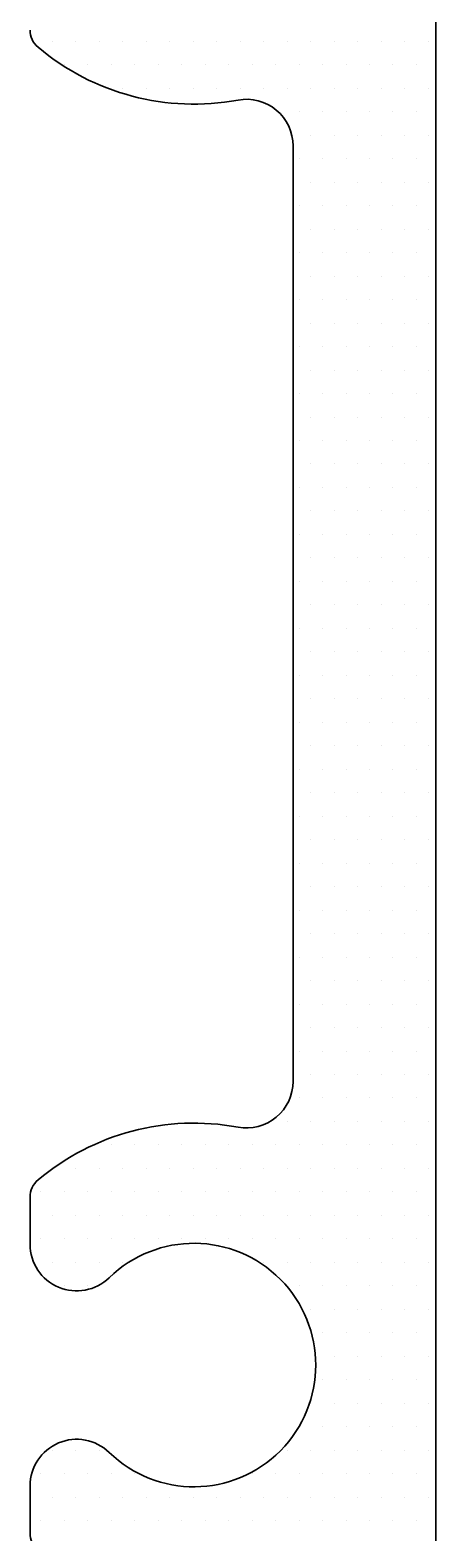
# Model space of a CAD drawing. Header units: inches. Extents: x 3.8 to 36.3, y 0.9 to 43.6.
# Drawn here: x 14.701 to 14.971, y 26.258 to 27.258 of the extents above; entities that cross this region are included whole.
import ezdxf

# ---------------------------------------------------------------- set-up
doc = ezdxf.new("R2010")
doc.units = ezdxf.units.IN
doc.header["$MEASUREMENT"] = 0
doc.layers.add('R-SWTS-DET1', color=1, linetype='Continuous')
doc.layers.add('R-SWTS-PAT1', color=5, linetype='Continuous')

msp = doc.modelspace()

# ---------------------------------------------------------------- linework, layer by layer
at = {"layer": 'R-SWTS-DET1', "lineweight": 30}
for p, q in [((14.97148, 28.2297), (14.97148, 25.8847)), ((14.87648, 27.18096), (14.87648, 26.55848)), ((14.70148, 26.48141), (14.70148, 26.45007)), ((14.70148, 26.28932), (14.70148, 26.25798))]:
    msp.add_line(p, q, dxfattribs=at)
for centre, radius, start, end in [((14.71648, 27.25803), 0.015, 180, 229.92157), ((14.81048, 27.36975), 0.161, 229.92157, 280.50327), ((14.84548, 27.18096), 0.031, 0, 100.50327), ((14.84548, 26.55848), 0.031, 259.49673, 360), ((14.81048, 26.3697), 0.161, 79.49673, 130.07843), ((14.71648, 26.48141), 0.015, 130.07843, 180), ((14.73248, 26.45007), 0.031, 180, 314.14117), ((14.81048, 26.3697), 0.081, 225.85883, 134.14117), ((14.73248, 26.28932), 0.031, 45.85883, 180), ((14.71648, 26.25798), 0.015, 180, 229.92157)]:
    msp.add_arc(centre, radius, start, end, dxfattribs=at)
at = {"layer": 'R-SWTS-PAT1'}
for p, q in [((14.71635, 27.25054), (14.71635, 27.25054)), ((14.73198, 27.25054), (14.73198, 27.25054)), ((14.7476, 27.25054), (14.7476, 27.25054)), ((14.76323, 27.25054), (14.76323, 27.25054)), ((14.77885, 27.25054), (14.77885, 27.25054)), ((14.79448, 27.25054), (14.79448, 27.25054)), ((14.8101, 27.25054), (14.8101, 27.25054)), ((14.82573, 27.25054), (14.82573, 27.25054)), ((14.84135, 27.25054), (14.84135, 27.25054)), ((14.85698, 27.25054), (14.85698, 27.25054)), ((14.8726, 27.25054), (14.8726, 27.25054)), ((14.88823, 27.25054), (14.88823, 27.25054)), ((14.90385, 27.25054), (14.90385, 27.25054)), ((14.91948, 27.25054), (14.91948, 27.25054)), ((14.9351, 27.25054), (14.9351, 27.25054)), ((14.95073, 27.25054), (14.95073, 27.25054)), ((14.96635, 27.25054), (14.96635, 27.25054)), ((14.72416, 27.23492), (14.72416, 27.23492)), ((14.73979, 27.23492), (14.73979, 27.23492)), ((14.75541, 27.23492), (14.75541, 27.23492)), ((14.77104, 27.23492), (14.77104, 27.23492)), ((14.78666, 27.23492), (14.78666, 27.23492)), ((14.80229, 27.23492), (14.80229, 27.23492)), ((14.81791, 27.23492), (14.81791, 27.23492)), ((14.83354, 27.23492), (14.83354, 27.23492)), ((14.84916, 27.23492), (14.84916, 27.23492)), ((14.86479, 27.23492), (14.86479, 27.23492)), ((14.88041, 27.23492), (14.88041, 27.23492)), ((14.89604, 27.23492), (14.89604, 27.23492)), ((14.91166, 27.23492), (14.91166, 27.23492)), ((14.92729, 27.23492), (14.92729, 27.23492)), ((14.94291, 27.23492), (14.94291, 27.23492)), ((14.95854, 27.23492), (14.95854, 27.23492)), ((14.76323, 27.21929), (14.76323, 27.21929)), ((14.77885, 27.21929), (14.77885, 27.21929)), ((14.79448, 27.21929), (14.79448, 27.21929)), ((14.8101, 27.21929), (14.8101, 27.21929)), ((14.82573, 27.21929), (14.82573, 27.21929)), ((14.84135, 27.21929), (14.84135, 27.21929)), ((14.85698, 27.21929), (14.85698, 27.21929)), ((14.8726, 27.21929), (14.8726, 27.21929)), ((14.88823, 27.21929), (14.88823, 27.21929)), ((14.90385, 27.21929), (14.90385, 27.21929)), ((14.91948, 27.21929), (14.91948, 27.21929)), ((14.9351, 27.21929), (14.9351, 27.21929)), ((14.95073, 27.21929), (14.95073, 27.21929)), ((14.96635, 27.21929), (14.96635, 27.21929)), ((14.88041, 27.20367), (14.88041, 27.20367)), ((14.89604, 27.20367), (14.89604, 27.20367)), ((14.91166, 27.20367), (14.91166, 27.20367)), ((14.92729, 27.20367), (14.92729, 27.20367)), ((14.94291, 27.20367), (14.94291, 27.20367)), ((14.95854, 27.20367), (14.95854, 27.20367)), ((14.88823, 27.18804), (14.88823, 27.18804)), ((14.90385, 27.18804), (14.90385, 27.18804)), ((14.91948, 27.18804), (14.91948, 27.18804)), ((14.9351, 27.18804), (14.9351, 27.18804)), ((14.95073, 27.18804), (14.95073, 27.18804)), ((14.96635, 27.18804), (14.96635, 27.18804)), ((14.88041, 27.17242), (14.88041, 27.17242)), ((14.89604, 27.17242), (14.89604, 27.17242)), ((14.91166, 27.17242), (14.91166, 27.17242)), ((14.92729, 27.17242), (14.92729, 27.17242)), ((14.94291, 27.17242), (14.94291, 27.17242)), ((14.95854, 27.17242), (14.95854, 27.17242)), ((14.88823, 27.15679), (14.88823, 27.15679)), ((14.90385, 27.15679), (14.90385, 27.15679)), ((14.91948, 27.15679), (14.91948, 27.15679)), ((14.9351, 27.15679), (14.9351, 27.15679)), ((14.95073, 27.15679), (14.95073, 27.15679)), ((14.96635, 27.15679), (14.96635, 27.15679)), ((14.88041, 27.14117), (14.88041, 27.14117)), ((14.89604, 27.14117), (14.89604, 27.14117)), ((14.91166, 27.14117), (14.91166, 27.14117)), ((14.92729, 27.14117), (14.92729, 27.14117)), ((14.94291, 27.14117), (14.94291, 27.14117)), ((14.95854, 27.14117), (14.95854, 27.14117)), ((14.88823, 27.12554), (14.88823, 27.12554)), ((14.90385, 27.12554), (14.90385, 27.12554)), ((14.91948, 27.12554), (14.91948, 27.12554)), ((14.9351, 27.12554), (14.9351, 27.12554)), ((14.95073, 27.12554), (14.95073, 27.12554)), ((14.96635, 27.12554), (14.96635, 27.12554)), ((14.88041, 27.10992), (14.88041, 27.10992)), ((14.89604, 27.10992), (14.89604, 27.10992)), ((14.91166, 27.10992), (14.91166, 27.10992)), ((14.92729, 27.10992), (14.92729, 27.10992)), ((14.94291, 27.10992), (14.94291, 27.10992)), ((14.95854, 27.10992), (14.95854, 27.10992)), ((14.88823, 27.09429), (14.88823, 27.09429)), ((14.90385, 27.09429), (14.90385, 27.09429)), ((14.91948, 27.09429), (14.91948, 27.09429)), ((14.9351, 27.09429), (14.9351, 27.09429)), ((14.95073, 27.09429), (14.95073, 27.09429)), ((14.96635, 27.09429), (14.96635, 27.09429)), ((14.88041, 27.07867), (14.88041, 27.07867)), ((14.89604, 27.07867), (14.89604, 27.07867)), ((14.91166, 27.07867), (14.91166, 27.07867)), ((14.92729, 27.07867), (14.92729, 27.07867)), ((14.94291, 27.07867), (14.94291, 27.07867)), ((14.95854, 27.07867), (14.95854, 27.07867)), ((14.88823, 27.06304), (14.88823, 27.06304)), ((14.90385, 27.06304), (14.90385, 27.06304)), ((14.91948, 27.06304), (14.91948, 27.06304)), ((14.9351, 27.06304), (14.9351, 27.06304)), ((14.95073, 27.06304), (14.95073, 27.06304)), ((14.96635, 27.06304), (14.96635, 27.06304)), ((14.88041, 27.04742), (14.88041, 27.04742)), ((14.89604, 27.04742), (14.89604, 27.04742)), ((14.91166, 27.04742), (14.91166, 27.04742)), ((14.92729, 27.04742), (14.92729, 27.04742)), ((14.94291, 27.04742), (14.94291, 27.04742)), ((14.95854, 27.04742), (14.95854, 27.04742)), ((14.88823, 27.03179), (14.88823, 27.03179)), ((14.90385, 27.03179), (14.90385, 27.03179)), ((14.91948, 27.03179), (14.91948, 27.03179)), ((14.9351, 27.03179), (14.9351, 27.03179)), ((14.95073, 27.03179), (14.95073, 27.03179)), ((14.96635, 27.03179), (14.96635, 27.03179)), ((14.88041, 27.01617), (14.88041, 27.01617)), ((14.89604, 27.01617), (14.89604, 27.01617)), ((14.91166, 27.01617), (14.91166, 27.01617)), ((14.92729, 27.01617), (14.92729, 27.01617)), ((14.94291, 27.01617), (14.94291, 27.01617)), ((14.95854, 27.01617), (14.95854, 27.01617)), ((14.88823, 27.00054), (14.88823, 27.00054)), ((14.90385, 27.00054), (14.90385, 27.00054)), ((14.91948, 27.00054), (14.91948, 27.00054)), ((14.9351, 27.00054), (14.9351, 27.00054)), ((14.95073, 27.00054), (14.95073, 27.00054)), ((14.96635, 27.00054), (14.96635, 27.00054)), ((14.88041, 26.98492), (14.88041, 26.98492)), ((14.89604, 26.98492), (14.89604, 26.98492)), ((14.91166, 26.98492), (14.91166, 26.98492)), ((14.92729, 26.98492), (14.92729, 26.98492)), ((14.94291, 26.98492), (14.94291, 26.98492)), ((14.95854, 26.98492), (14.95854, 26.98492)), ((14.88823, 26.96929), (14.88823, 26.96929)), ((14.90385, 26.96929), (14.90385, 26.96929)), ((14.91948, 26.96929), (14.91948, 26.96929)), ((14.9351, 26.96929), (14.9351, 26.96929)), ((14.95073, 26.96929), (14.95073, 26.96929)), ((14.96635, 26.96929), (14.96635, 26.96929)), ((14.88041, 26.95367), (14.88041, 26.95367)), ((14.89604, 26.95367), (14.89604, 26.95367)), ((14.91166, 26.95367), (14.91166, 26.95367)), ((14.92729, 26.95367), (14.92729, 26.95367)), ((14.94291, 26.95367), (14.94291, 26.95367)), ((14.95854, 26.95367), (14.95854, 26.95367)), ((14.88823, 26.93804), (14.88823, 26.93804)), ((14.90385, 26.93804), (14.90385, 26.93804)), ((14.91948, 26.93804), (14.91948, 26.93804)), ((14.9351, 26.93804), (14.9351, 26.93804)), ((14.95073, 26.93804), (14.95073, 26.93804)), ((14.96635, 26.93804), (14.96635, 26.93804)), ((14.88041, 26.92242), (14.88041, 26.92242)), ((14.89604, 26.92242), (14.89604, 26.92242)), ((14.91166, 26.92242), (14.91166, 26.92242)), ((14.92729, 26.92242), (14.92729, 26.92242)), ((14.94291, 26.92242), (14.94291, 26.92242)), ((14.95854, 26.92242), (14.95854, 26.92242)), ((14.88823, 26.90679), (14.88823, 26.90679)), ((14.90385, 26.90679), (14.90385, 26.90679)), ((14.91948, 26.90679), (14.91948, 26.90679)), ((14.9351, 26.90679), (14.9351, 26.90679)), ((14.95073, 26.90679), (14.95073, 26.90679)), ((14.96635, 26.90679), (14.96635, 26.90679)), ((14.88041, 26.89117), (14.88041, 26.89117)), ((14.89604, 26.89117), (14.89604, 26.89117)), ((14.91166, 26.89117), (14.91166, 26.89117)), ((14.92729, 26.89117), (14.92729, 26.89117)), ((14.94291, 26.89117), (14.94291, 26.89117)), ((14.95854, 26.89117), (14.95854, 26.89117)), ((14.88823, 26.87554), (14.88823, 26.87554)), ((14.90385, 26.87554), (14.90385, 26.87554)), ((14.91948, 26.87554), (14.91948, 26.87554)), ((14.9351, 26.87554), (14.9351, 26.87554)), ((14.95073, 26.87554), (14.95073, 26.87554)), ((14.96635, 26.87554), (14.96635, 26.87554)), ((14.88041, 26.85992), (14.88041, 26.85992)), ((14.89604, 26.85992), (14.89604, 26.85992)), ((14.91166, 26.85992), (14.91166, 26.85992)), ((14.92729, 26.85992), (14.92729, 26.85992)), ((14.94291, 26.85992), (14.94291, 26.85992)), ((14.95854, 26.85992), (14.95854, 26.85992)), ((14.88823, 26.84429), (14.88823, 26.84429)), ((14.90385, 26.84429), (14.90385, 26.84429)), ((14.91948, 26.84429), (14.91948, 26.84429)), ((14.9351, 26.84429), (14.9351, 26.84429)), ((14.95073, 26.84429), (14.95073, 26.84429)), ((14.96635, 26.84429), (14.96635, 26.84429)), ((14.88041, 26.82867), (14.88041, 26.82867)), ((14.89604, 26.82867), (14.89604, 26.82867)), ((14.91166, 26.82867), (14.91166, 26.82867)), ((14.92729, 26.82867), (14.92729, 26.82867)), ((14.94291, 26.82867), (14.94291, 26.82867)), ((14.95854, 26.82867), (14.95854, 26.82867)), ((14.88823, 26.81304), (14.88823, 26.81304)), ((14.90385, 26.81304), (14.90385, 26.81304)), ((14.91948, 26.81304), (14.91948, 26.81304)), ((14.9351, 26.81304), (14.9351, 26.81304)), ((14.95073, 26.81304), (14.95073, 26.81304)), ((14.96635, 26.81304), (14.96635, 26.81304)), ((14.88041, 26.79742), (14.88041, 26.79742)), ((14.89604, 26.79742), (14.89604, 26.79742)), ((14.91166, 26.79742), (14.91166, 26.79742)), ((14.92729, 26.79742), (14.92729, 26.79742)), ((14.94291, 26.79742), (14.94291, 26.79742)), ((14.95854, 26.79742), (14.95854, 26.79742)), ((14.88823, 26.78179), (14.88823, 26.78179)), ((14.90385, 26.78179), (14.90385, 26.78179)), ((14.91948, 26.78179), (14.91948, 26.78179)), ((14.9351, 26.78179), (14.9351, 26.78179)), ((14.95073, 26.78179), (14.95073, 26.78179)), ((14.96635, 26.78179), (14.96635, 26.78179)), ((14.88041, 26.76617), (14.88041, 26.76617)), ((14.89604, 26.76617), (14.89604, 26.76617)), ((14.91166, 26.76617), (14.91166, 26.76617)), ((14.92729, 26.76617), (14.92729, 26.76617)), ((14.94291, 26.76617), (14.94291, 26.76617)), ((14.95854, 26.76617), (14.95854, 26.76617)), ((14.88823, 26.75054), (14.88823, 26.75054)), ((14.90385, 26.75054), (14.90385, 26.75054)), ((14.91948, 26.75054), (14.91948, 26.75054)), ((14.9351, 26.75054), (14.9351, 26.75054)), ((14.95073, 26.75054), (14.95073, 26.75054)), ((14.96635, 26.75054), (14.96635, 26.75054)), ((14.88041, 26.73492), (14.88041, 26.73492)), ((14.89604, 26.73492), (14.89604, 26.73492)), ((14.91166, 26.73492), (14.91166, 26.73492)), ((14.92729, 26.73492), (14.92729, 26.73492)), ((14.94291, 26.73492), (14.94291, 26.73492)), ((14.95854, 26.73492), (14.95854, 26.73492)), ((14.88823, 26.71929), (14.88823, 26.71929)), ((14.90385, 26.71929), (14.90385, 26.71929)), ((14.91948, 26.71929), (14.91948, 26.71929)), ((14.9351, 26.71929), (14.9351, 26.71929)), ((14.95073, 26.71929), (14.95073, 26.71929)), ((14.96635, 26.71929), (14.96635, 26.71929)), ((14.88041, 26.70367), (14.88041, 26.70367)), ((14.89604, 26.70367), (14.89604, 26.70367)), ((14.91166, 26.70367), (14.91166, 26.70367)), ((14.92729, 26.70367), (14.92729, 26.70367)), ((14.94291, 26.70367), (14.94291, 26.70367)), ((14.95854, 26.70367), (14.95854, 26.70367)), ((14.88823, 26.68804), (14.88823, 26.68804)), ((14.90385, 26.68804), (14.90385, 26.68804)), ((14.91948, 26.68804), (14.91948, 26.68804)), ((14.9351, 26.68804), (14.9351, 26.68804)), ((14.95073, 26.68804), (14.95073, 26.68804)), ((14.96635, 26.68804), (14.96635, 26.68804)), ((14.88041, 26.67242), (14.88041, 26.67242)), ((14.89604, 26.67242), (14.89604, 26.67242)), ((14.91166, 26.67242), (14.91166, 26.67242)), ((14.92729, 26.67242), (14.92729, 26.67242)), ((14.94291, 26.67242), (14.94291, 26.67242)), ((14.95854, 26.67242), (14.95854, 26.67242)), ((14.88823, 26.65679), (14.88823, 26.65679)), ((14.90385, 26.65679), (14.90385, 26.65679)), ((14.91948, 26.65679), (14.91948, 26.65679)), ((14.9351, 26.65679), (14.9351, 26.65679)), ((14.95073, 26.65679), (14.95073, 26.65679)), ((14.96635, 26.65679), (14.96635, 26.65679)), ((14.88041, 26.64117), (14.88041, 26.64117)), ((14.89604, 26.64117), (14.89604, 26.64117)), ((14.91166, 26.64117), (14.91166, 26.64117)), ((14.92729, 26.64117), (14.92729, 26.64117)), ((14.94291, 26.64117), (14.94291, 26.64117)), ((14.95854, 26.64117), (14.95854, 26.64117)), ((14.88823, 26.62554), (14.88823, 26.62554)), ((14.90385, 26.62554), (14.90385, 26.62554)), ((14.91948, 26.62554), (14.91948, 26.62554)), ((14.9351, 26.62554), (14.9351, 26.62554)), ((14.95073, 26.62554), (14.95073, 26.62554)), ((14.96635, 26.62554), (14.96635, 26.62554)), ((14.88041, 26.60992), (14.88041, 26.60992)), ((14.89604, 26.60992), (14.89604, 26.60992)), ((14.91166, 26.60992), (14.91166, 26.60992)), ((14.92729, 26.60992), (14.92729, 26.60992)), ((14.94291, 26.60992), (14.94291, 26.60992)), ((14.95854, 26.60992), (14.95854, 26.60992)), ((14.88823, 26.59429), (14.88823, 26.59429)), ((14.90385, 26.59429), (14.90385, 26.59429)), ((14.91948, 26.59429), (14.91948, 26.59429)), ((14.9351, 26.59429), (14.9351, 26.59429)), ((14.95073, 26.59429), (14.95073, 26.59429)), ((14.96635, 26.59429), (14.96635, 26.59429)), ((14.88041, 26.57867), (14.88041, 26.57867)), ((14.89604, 26.57867), (14.89604, 26.57867)), ((14.91166, 26.57867), (14.91166, 26.57867)), ((14.92729, 26.57867), (14.92729, 26.57867)), ((14.94291, 26.57867), (14.94291, 26.57867)), ((14.95854, 26.57867), (14.95854, 26.57867)), ((14.88823, 26.56304), (14.88823, 26.56304)), ((14.90385, 26.56304), (14.90385, 26.56304)), ((14.91948, 26.56304), (14.91948, 26.56304)), ((14.9351, 26.56304), (14.9351, 26.56304)), ((14.95073, 26.56304), (14.95073, 26.56304)), ((14.96635, 26.56304), (14.96635, 26.56304)), ((14.88041, 26.54742), (14.88041, 26.54742)), ((14.89604, 26.54742), (14.89604, 26.54742)), ((14.91166, 26.54742), (14.91166, 26.54742)), ((14.92729, 26.54742), (14.92729, 26.54742)), ((14.94291, 26.54742), (14.94291, 26.54742)), ((14.95854, 26.54742), (14.95854, 26.54742)), ((14.8726, 26.53179), (14.8726, 26.53179)), ((14.88823, 26.53179), (14.88823, 26.53179)), ((14.90385, 26.53179), (14.90385, 26.53179)), ((14.91948, 26.53179), (14.91948, 26.53179)), ((14.9351, 26.53179), (14.9351, 26.53179)), ((14.95073, 26.53179), (14.95073, 26.53179)), ((14.96635, 26.53179), (14.96635, 26.53179)), ((14.75541, 26.51617), (14.75541, 26.51617)), ((14.77104, 26.51617), (14.77104, 26.51617)), ((14.78666, 26.51617), (14.78666, 26.51617)), ((14.80229, 26.51617), (14.80229, 26.51617)), ((14.81791, 26.51617), (14.81791, 26.51617)), ((14.83354, 26.51617), (14.83354, 26.51617)), ((14.84916, 26.51617), (14.84916, 26.51617)), ((14.86479, 26.51617), (14.86479, 26.51617)), ((14.88041, 26.51617), (14.88041, 26.51617)), ((14.89604, 26.51617), (14.89604, 26.51617)), ((14.91166, 26.51617), (14.91166, 26.51617)), ((14.92729, 26.51617), (14.92729, 26.51617)), ((14.94291, 26.51617), (14.94291, 26.51617)), ((14.95854, 26.51617), (14.95854, 26.51617)), ((14.73198, 26.50054), (14.73198, 26.50054)), ((14.7476, 26.50054), (14.7476, 26.50054)), ((14.76323, 26.50054), (14.76323, 26.50054)), ((14.77885, 26.50054), (14.77885, 26.50054)), ((14.79448, 26.50054), (14.79448, 26.50054)), ((14.8101, 26.50054), (14.8101, 26.50054)), ((14.82573, 26.50054), (14.82573, 26.50054)), ((14.84135, 26.50054), (14.84135, 26.50054)), ((14.85698, 26.50054), (14.85698, 26.50054)), ((14.8726, 26.50054), (14.8726, 26.50054)), ((14.88823, 26.50054), (14.88823, 26.50054)), ((14.90385, 26.50054), (14.90385, 26.50054)), ((14.91948, 26.50054), (14.91948, 26.50054)), ((14.9351, 26.50054), (14.9351, 26.50054)), ((14.95073, 26.50054), (14.95073, 26.50054)), ((14.96635, 26.50054), (14.96635, 26.50054)), ((14.70854, 26.48492), (14.70854, 26.48492)), ((14.72416, 26.48492), (14.72416, 26.48492)), ((14.73979, 26.48492), (14.73979, 26.48492)), ((14.75541, 26.48492), (14.75541, 26.48492)), ((14.77104, 26.48492), (14.77104, 26.48492)), ((14.78666, 26.48492), (14.78666, 26.48492)), ((14.80229, 26.48492), (14.80229, 26.48492)), ((14.81791, 26.48492), (14.81791, 26.48492)), ((14.83354, 26.48492), (14.83354, 26.48492)), ((14.84916, 26.48492), (14.84916, 26.48492)), ((14.86479, 26.48492), (14.86479, 26.48492)), ((14.88041, 26.48492), (14.88041, 26.48492)), ((14.89604, 26.48492), (14.89604, 26.48492)), ((14.91166, 26.48492), (14.91166, 26.48492)), ((14.92729, 26.48492), (14.92729, 26.48492)), ((14.94291, 26.48492), (14.94291, 26.48492)), ((14.95854, 26.48492), (14.95854, 26.48492)), ((14.71635, 26.46929), (14.71635, 26.46929)), ((14.73198, 26.46929), (14.73198, 26.46929)), ((14.7476, 26.46929), (14.7476, 26.46929)), ((14.76323, 26.46929), (14.76323, 26.46929)), ((14.77885, 26.46929), (14.77885, 26.46929)), ((14.79448, 26.46929), (14.79448, 26.46929)), ((14.8101, 26.46929), (14.8101, 26.46929)), ((14.82573, 26.46929), (14.82573, 26.46929)), ((14.84135, 26.46929), (14.84135, 26.46929)), ((14.85698, 26.46929), (14.85698, 26.46929)), ((14.8726, 26.46929), (14.8726, 26.46929)), ((14.88823, 26.46929), (14.88823, 26.46929)), ((14.90385, 26.46929), (14.90385, 26.46929)), ((14.91948, 26.46929), (14.91948, 26.46929)), ((14.9351, 26.46929), (14.9351, 26.46929)), ((14.95073, 26.46929), (14.95073, 26.46929)), ((14.96635, 26.46929), (14.96635, 26.46929)), ((14.70854, 26.45367), (14.70854, 26.45367)), ((14.72416, 26.45367), (14.72416, 26.45367)), ((14.73979, 26.45367), (14.73979, 26.45367)), ((14.75541, 26.45367), (14.75541, 26.45367)), ((14.77104, 26.45367), (14.77104, 26.45367)), ((14.78666, 26.45367), (14.78666, 26.45367)), ((14.80229, 26.45367), (14.80229, 26.45367)), ((14.81791, 26.45367), (14.81791, 26.45367)), ((14.83354, 26.45367), (14.83354, 26.45367)), ((14.84916, 26.45367), (14.84916, 26.45367)), ((14.86479, 26.45367), (14.86479, 26.45367)), ((14.88041, 26.45367), (14.88041, 26.45367)), ((14.89604, 26.45367), (14.89604, 26.45367)), ((14.91166, 26.45367), (14.91166, 26.45367)), ((14.92729, 26.45367), (14.92729, 26.45367)), ((14.94291, 26.45367), (14.94291, 26.45367)), ((14.95854, 26.45367), (14.95854, 26.45367)), ((14.71635, 26.43804), (14.71635, 26.43804)), ((14.73198, 26.43804), (14.73198, 26.43804)), ((14.7476, 26.43804), (14.7476, 26.43804)), ((14.76323, 26.43804), (14.76323, 26.43804)), ((14.85698, 26.43804), (14.85698, 26.43804)), ((14.8726, 26.43804), (14.8726, 26.43804)), ((14.88823, 26.43804), (14.88823, 26.43804)), ((14.90385, 26.43804), (14.90385, 26.43804)), ((14.91948, 26.43804), (14.91948, 26.43804)), ((14.9351, 26.43804), (14.9351, 26.43804)), ((14.95073, 26.43804), (14.95073, 26.43804)), ((14.96635, 26.43804), (14.96635, 26.43804)), ((14.72416, 26.42242), (14.72416, 26.42242)), ((14.73979, 26.42242), (14.73979, 26.42242)), ((14.88041, 26.42242), (14.88041, 26.42242)), ((14.89604, 26.42242), (14.89604, 26.42242)), ((14.91166, 26.42242), (14.91166, 26.42242)), ((14.92729, 26.42242), (14.92729, 26.42242)), ((14.94291, 26.42242), (14.94291, 26.42242)), ((14.95854, 26.42242), (14.95854, 26.42242)), ((14.88823, 26.40679), (14.88823, 26.40679)), ((14.90385, 26.40679), (14.90385, 26.40679)), ((14.91948, 26.40679), (14.91948, 26.40679)), ((14.9351, 26.40679), (14.9351, 26.40679)), ((14.95073, 26.40679), (14.95073, 26.40679)), ((14.96635, 26.40679), (14.96635, 26.40679)), ((14.89604, 26.39117), (14.89604, 26.39117)), ((14.91166, 26.39117), (14.91166, 26.39117)), ((14.92729, 26.39117), (14.92729, 26.39117)), ((14.94291, 26.39117), (14.94291, 26.39117)), ((14.95854, 26.39117), (14.95854, 26.39117)), ((14.90385, 26.37554), (14.90385, 26.37554)), ((14.91948, 26.37554), (14.91948, 26.37554)), ((14.9351, 26.37554), (14.9351, 26.37554)), ((14.95073, 26.37554), (14.95073, 26.37554)), ((14.96635, 26.37554), (14.96635, 26.37554)), ((14.89604, 26.35992), (14.89604, 26.35992)), ((14.91166, 26.35992), (14.91166, 26.35992)), ((14.92729, 26.35992), (14.92729, 26.35992)), ((14.94291, 26.35992), (14.94291, 26.35992)), ((14.95854, 26.35992), (14.95854, 26.35992)), ((14.88823, 26.34429), (14.88823, 26.34429)), ((14.90385, 26.34429), (14.90385, 26.34429)), ((14.91948, 26.34429), (14.91948, 26.34429)), ((14.9351, 26.34429), (14.9351, 26.34429)), ((14.95073, 26.34429), (14.95073, 26.34429)), ((14.96635, 26.34429), (14.96635, 26.34429)), ((14.88041, 26.32867), (14.88041, 26.32867)), ((14.89604, 26.32867), (14.89604, 26.32867)), ((14.91166, 26.32867), (14.91166, 26.32867)), ((14.92729, 26.32867), (14.92729, 26.32867)), ((14.94291, 26.32867), (14.94291, 26.32867)), ((14.95854, 26.32867), (14.95854, 26.32867)), ((14.71635, 26.31304), (14.71635, 26.31304)), ((14.73198, 26.31304), (14.73198, 26.31304)), ((14.7476, 26.31304), (14.7476, 26.31304)), ((14.8726, 26.31304), (14.8726, 26.31304)), ((14.88823, 26.31304), (14.88823, 26.31304)), ((14.90385, 26.31304), (14.90385, 26.31304)), ((14.91948, 26.31304), (14.91948, 26.31304)), ((14.9351, 26.31304), (14.9351, 26.31304)), ((14.95073, 26.31304), (14.95073, 26.31304)), ((14.96635, 26.31304), (14.96635, 26.31304)), ((14.70854, 26.29742), (14.70854, 26.29742)), ((14.72416, 26.29742), (14.72416, 26.29742)), ((14.73979, 26.29742), (14.73979, 26.29742)), ((14.75541, 26.29742), (14.75541, 26.29742)), ((14.77104, 26.29742), (14.77104, 26.29742)), ((14.84916, 26.29742), (14.84916, 26.29742)), ((14.86479, 26.29742), (14.86479, 26.29742)), ((14.88041, 26.29742), (14.88041, 26.29742)), ((14.89604, 26.29742), (14.89604, 26.29742)), ((14.91166, 26.29742), (14.91166, 26.29742)), ((14.92729, 26.29742), (14.92729, 26.29742)), ((14.94291, 26.29742), (14.94291, 26.29742)), ((14.95854, 26.29742), (14.95854, 26.29742)), ((14.71635, 26.28179), (14.71635, 26.28179)), ((14.73198, 26.28179), (14.73198, 26.28179)), ((14.7476, 26.28179), (14.7476, 26.28179)), ((14.76323, 26.28179), (14.76323, 26.28179)), ((14.77885, 26.28179), (14.77885, 26.28179)), ((14.79448, 26.28179), (14.79448, 26.28179)), ((14.8101, 26.28179), (14.8101, 26.28179)), ((14.82573, 26.28179), (14.82573, 26.28179)), ((14.84135, 26.28179), (14.84135, 26.28179)), ((14.85698, 26.28179), (14.85698, 26.28179)), ((14.8726, 26.28179), (14.8726, 26.28179)), ((14.88823, 26.28179), (14.88823, 26.28179)), ((14.90385, 26.28179), (14.90385, 26.28179)), ((14.91948, 26.28179), (14.91948, 26.28179)), ((14.9351, 26.28179), (14.9351, 26.28179)), ((14.95073, 26.28179), (14.95073, 26.28179)), ((14.96635, 26.28179), (14.96635, 26.28179)), ((14.70854, 26.26617), (14.70854, 26.26617)), ((14.72416, 26.26617), (14.72416, 26.26617)), ((14.73979, 26.26617), (14.73979, 26.26617)), ((14.75541, 26.26617), (14.75541, 26.26617)), ((14.77104, 26.26617), (14.77104, 26.26617)), ((14.78666, 26.26617), (14.78666, 26.26617)), ((14.80229, 26.26617), (14.80229, 26.26617)), ((14.81791, 26.26617), (14.81791, 26.26617)), ((14.83354, 26.26617), (14.83354, 26.26617)), ((14.84916, 26.26617), (14.84916, 26.26617)), ((14.86479, 26.26617), (14.86479, 26.26617)), ((14.88041, 26.26617), (14.88041, 26.26617)), ((14.89604, 26.26617), (14.89604, 26.26617)), ((14.91166, 26.26617), (14.91166, 26.26617)), ((14.92729, 26.26617), (14.92729, 26.26617)), ((14.94291, 26.26617), (14.94291, 26.26617)), ((14.95854, 26.26617), (14.95854, 26.26617))]:
    msp.add_line(p, q, dxfattribs=at)

doc.saveas('drawing.dxf')
